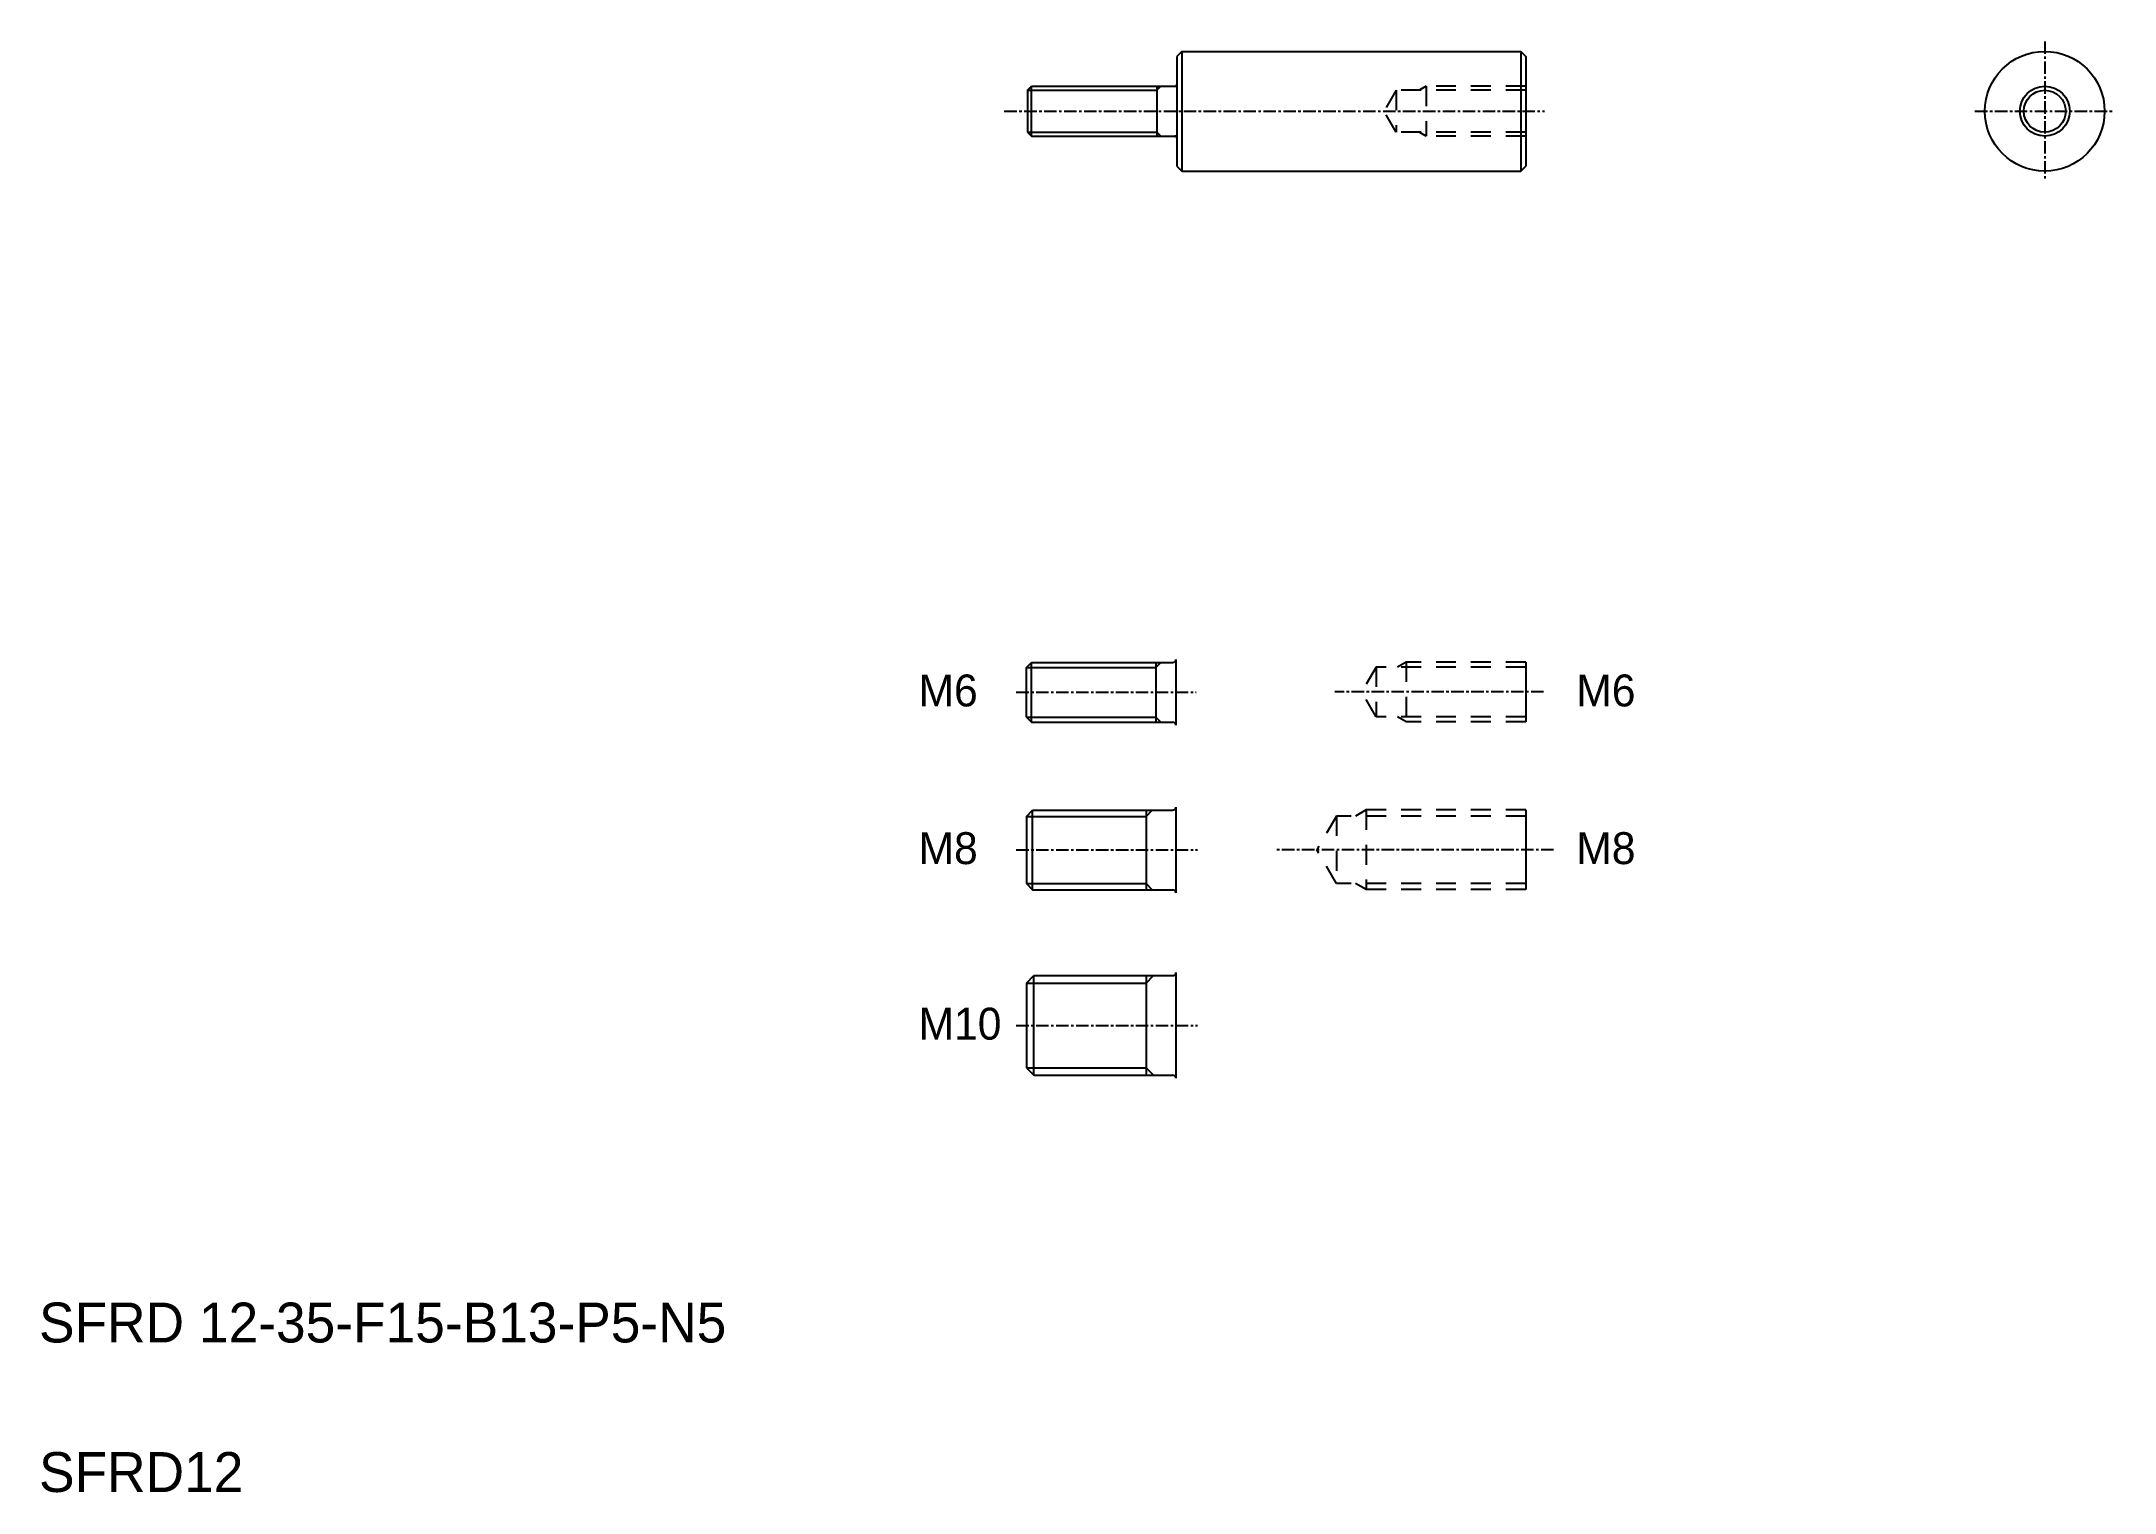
# Model space of a CAD drawing. Extents: x 87 to 295, y 89 to 234.
import ezdxf
from ezdxf.enums import TextEntityAlignment as Align

# ---------------------------------------------------------------- set-up
doc = ezdxf.new("R2010")
doc.units = 0
doc.linetypes.add('CENTER', pattern=[2, 1.25, -0.25, 0.25, -0.25])
doc.linetypes.add('DASHED', pattern=[3.5, 2, -1.5])
doc.layers.get('0').update_dxf_attribs({"linetype": 'CONTINUOUS'})
doc.layers.add('CENTER', color=1, linetype='CENTER')

msp = doc.modelspace()

# ---------------------------------------------------------------- linework, layer by layer
at = {"color": 7, "linetype": 'CONTINUOUS'}
for p, q in [((201.52, 233.22), (201.02, 232.72)), ((201.52, 233.22), (235.52, 233.22)), ((201.52, 233.22), (201.52, 221.22)), ((235.52, 233.22), (236.02, 232.72)), ((235.52, 233.22), (235.52, 221.22)), ((201.02, 232.72), (201.02, 221.72)), ((236.02, 232.72), (236.02, 221.72)), ((186.02, 229.32), (186.42, 229.72)), ((186.42, 229.72), (200.82, 229.72)), ((186.42, 224.72), (186.42, 229.72)), ((199.02, 229.72), (199.02, 224.72)), ((186.02, 225.12), (186.42, 224.72)), ((186.42, 224.72), (200.82, 224.72)), ((201.02, 221.72), (201.52, 221.22)), ((201.52, 221.22), (235.52, 221.22)), ((235.52, 221.22), (236.02, 221.72)), ((185.92, 171.43), (186.42, 171.93)), ((186.42, 165.93), (186.42, 171.93)), ((186.42, 171.93), (200.62, 171.93)), ((198.92, 171.93), (198.92, 165.93)), ((236.02, 171.96), (236.02, 165.96)), ((185.92, 166.43), (186.42, 165.93)), ((186.42, 165.93), (200.62, 165.93)), ((185.92, 156.48), (186.54, 157.11)), ((186.54, 149.11), (186.54, 157.11)), ((186.54, 157.11), (200.62, 157.11)), ((197.92, 157.11), (197.92, 149.11)), ((236.02, 157.13), (236.02, 149.13)), ((185.92, 149.73), (186.54, 149.11)), ((186.54, 149.11), (200.62, 149.11)), ((185.92, 139.75), (186.67, 140.5)), ((186.67, 130.5), (186.67, 140.5)), ((186.67, 140.5), (200.62, 140.5)), ((197.92, 140.5), (197.92, 130.5)), ((185.92, 131.25), (186.67, 130.5)), ((186.67, 130.5), (200.62, 130.5))]:
    msp.add_line(p, q, dxfattribs=at)
at = {"color": 3, "linetype": 'CONTINUOUS'}
for p, q in [((186.02, 229.32), (199.02, 229.32)), ((199.02, 229.32), (199.42, 229.72)), ((186.02, 225.12), (199.02, 225.12)), ((199.02, 225.12), (199.42, 224.72)), ((185.92, 171.43), (198.92, 171.43)), ((198.92, 171.43), (199.42, 171.93)), ((185.92, 166.43), (198.92, 166.43)), ((198.92, 166.43), (199.42, 165.93)), ((185.92, 156.48), (197.92, 156.48)), ((197.92, 156.48), (198.54, 157.11)), ((185.92, 149.73), (197.92, 149.73)), ((197.92, 149.73), (198.54, 149.11)), ((185.92, 139.75), (197.92, 139.75)), ((197.92, 139.75), (198.67, 140.5)), ((185.92, 131.25), (197.92, 131.25)), ((197.92, 131.25), (198.67, 130.5))]:
    msp.add_line(p, q, dxfattribs=at)
for p, q in [((186.02, 229.32), (186.02, 225.12)), ((236.02, 229.97), (236.02, 229.97)), ((236.02, 227.22), (236.02, 227.22)), ((185.92, 166.43), (185.92, 171.43)), ((200.92, 172.23), (200.92, 165.63)), ((185.92, 156.48), (185.92, 149.73)), ((185.92, 139.75), (185.92, 131.25))]:
    msp.add_line(p, q)
at = {"color": 3, "linetype": 'DASHED'}
for p, q in [((223.02, 229.32), (221.8, 227.22)), ((236.02, 229.32), (223.02, 229.32)), ((223.02, 229.32), (223.02, 225.12)), ((226.02, 229.72), (225.41, 229.37)), ((236.02, 229.72), (226.02, 229.72)), ((226.02, 229.72), (226.02, 224.72)), ((223.02, 225.12), (221.8, 227.22)), ((236.02, 225.12), (223.02, 225.12)), ((226.02, 224.72), (225.41, 225.07)), ((236.02, 224.72), (226.02, 224.72)), ((221.02, 171.46), (219.57, 168.96)), ((236.02, 171.46), (221.02, 171.46)), ((221.02, 171.46), (221.02, 166.46)), ((224.02, 171.96), (223.15, 171.46)), ((236.02, 171.96), (224.02, 171.96)), ((224.02, 171.96), (224.02, 165.96)), ((221.02, 166.46), (219.57, 168.96)), ((236.02, 166.46), (221.02, 166.46)), ((224.02, 165.96), (223.15, 166.46)), ((236.02, 165.96), (224.02, 165.96)), ((217.02, 156.51), (215.07, 153.13)), ((236.02, 156.51), (217.02, 156.51)), ((217.02, 156.51), (217.02, 149.76)), ((220.02, 157.13), (218.93, 156.51)), ((236.02, 157.13), (220.02, 157.13)), ((220.02, 157.13), (220.02, 149.13)), ((217.02, 149.76), (215.07, 153.13)), ((236.02, 149.76), (217.02, 149.76)), ((220.02, 149.13), (218.93, 149.76)), ((236.02, 149.13), (220.02, 149.13))]:
    msp.add_line(p, q, dxfattribs=at)
at = {"color": 7}
for p, q in [((200.92, 157.41), (200.92, 148.81)), ((200.92, 140.8), (200.92, 130.2))]:
    msp.add_line(p, q, dxfattribs=at)
at = {"color": 7, "linetype": 'CONTINUOUS'}
for radius in [6, 2.1]:
    msp.add_circle((288.1, 227.22), radius, dxfattribs=at)
at = {"color": 3, "linetype": 'CONTINUOUS'}
msp.add_circle((288.1, 227.22), 2.5, dxfattribs=at)
at = {"color": 7, "linetype": 'CONTINUOUS'}
for centre, radius, start, end in [((200.82, 229.92), 0.2, 270, 0), ((200.82, 224.52), 0.2, 0, 90), ((200.62, 172.23), 0.3, 270, 0), ((200.62, 165.63), 0.3, 0, 90), ((200.62, 157.41), 0.3, 270, 0), ((200.62, 148.81), 0.3, 0, 90), ((200.62, 140.8), 0.3, 270, 0), ((200.62, 130.2), 0.3, 0, 90)]:
    msp.add_arc(centre, radius, start, end, dxfattribs=at)
at = {"layer": 'CENTER', "color": 1, "linetype": 'CENTER'}
for p, q in [((288.1, 234.22), (288.1, 220.22)), ((183.7, 227.22), (237.9, 227.22)), ((281.1, 227.22), (295.1, 227.22)), ((184.9, 168.93), (202.94, 168.93)), ((237.8, 168.96), (216.87, 168.96)), ((184.9, 153.11), (203.08, 153.11)), ((238.81, 153.13), (210.9, 153.13)), ((184.9, 135.5), (203.08, 135.5))]:
    msp.add_line(p, q, dxfattribs=at)

# ---------------------------------------------------------------- texts
for s, p in [('M6', (175.09, 169.11)), ('M6', (241.09, 169.11)), ('M8', (175.09, 153.29)), ('M8', (241.09, 153.29)), ('M10', (175.09, 135.68))]:
    msp.add_text(s, height=3.2).set_placement(p, align=Align.MIDDLE_LEFT)
for s, p in [('SFRD 12-35-F15-B13-P5-N5', (86.84, 103.7)), ('SFRD12', (86.84, 88.7))]:
    msp.add_text(s, height=4).set_placement(p)

doc.saveas('drawing.dxf')
